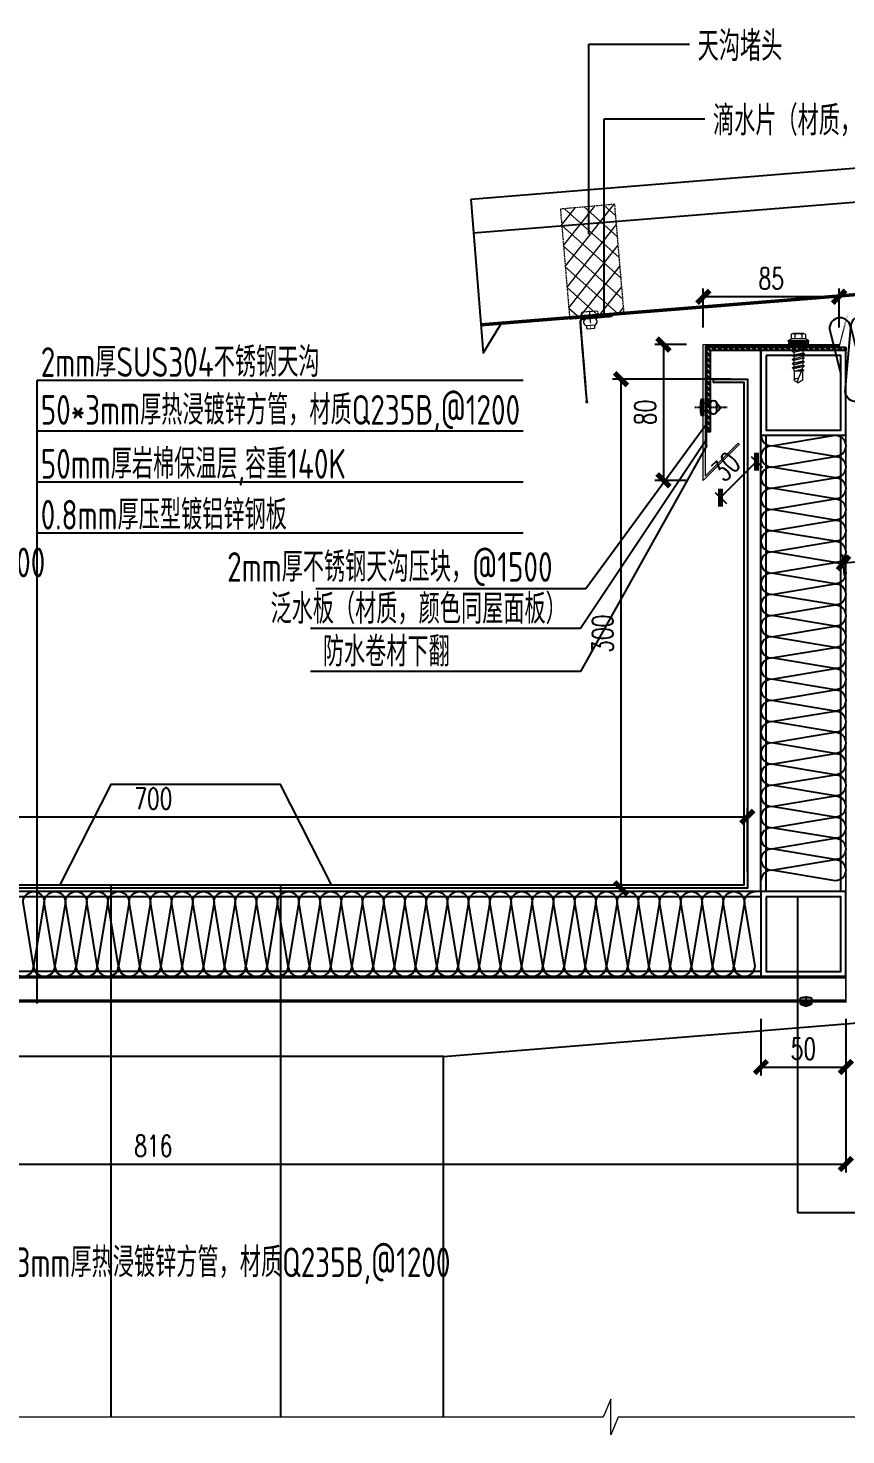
# Model space of a CAD drawing. Extents: x -599358 to 2865263, y -1062760 to 486533.
# Drawn here: x 134672 to 135153, y -728077 to -727248 of the extents above; entities that cross this region are included whole.
import ezdxf

# ---------------------------------------------------------------- set-up
doc = ezdxf.new("R2010")
doc.units = 0
for name, pattern in [('CENTER', [2, 1.25, -0.25, 0.25, -0.25]), ('DASH', [0.35, 0.25, -0.1]), ('HIDDEN', [0.375, 0.25, -0.125])]:
    doc.linetypes.add(name, pattern=pattern)
for name, color, linetype, lineweight in [('00-BW', 140, 'HIDDEN', 5), ('0CABR-零部件（螺钉、螺栓、五金件）', 53, 'Continuous', 13), ('T码、堵头、配件', 6, 'Continuous', 13), ('屋面板', 6, 'Continuous', 13), ('文字标注引出线', 7, 'Continuous', 15), ('紧固件', 4, 'Continuous', 13)]:
    doc.layers.add(name, color=color, linetype=linetype, lineweight=lineweight)
for name, color, linetype in [('3索引', 3, 'Continuous'), ('A-LIN-V', 9, 'Continuous'), ('BWM', 8, 'Continuous'), ('cen', 1, 'CENTER'), ('DIM', 173, 'Continuous'), ('HATCH', 66, 'Continuous'), ('PJ', 151, 'Continuous'), ('SCREW', 233, 'Continuous'), ('SEAMLOK75 - SHEET', 6, 'Continuous'), ('WZ', 2, 'Continuous'), ('拉铆钉', 243, 'Continuous'), ('虹吸雨水斗', 6, 'Continuous'), ('配件', 4, 'Continuous'), ('钢承板', 253, 'Continuous')]:
    doc.layers.add(name, color=color, linetype=linetype)
doc.styles.add('DHTEXT-1', font='romans.shx', dxfattribs={"width": 0.7, "bigfont": 'chinese.shx'})
doc.styles.add('jhz', font='TSSDENG.SHX', dxfattribs={"width": 0.75, "bigfont": 'TSSDCHN.SHX'})
doc.dimstyles.new('ZN5', dxfattribs={"dimscale": 5, "dimtxt": 2.5, "dimasz": 1.5, "dimexe": 1, "dimexo": 2, "dimgap": 0.9, "dimtad": 1, "dimdec": 0, "dimdsep": 46, "dimtxsty": 'DHTEXT-1', "dimblk": 'ARCHTICK', "dimcen": 2.5, "dimclrd": 173, "dimclre": 173, "dimclrt": 7, "dimazin": 2, "dimtfac": 1, "dimtix": 1, "dimtmove": 2, "dimatfit": 3, "dimfxl": 0, "dimarcsym": 0})

# ---------------------------------------------------------------- blocks, each defined once
blk = doc.blocks.new('*U688')
at = {"layer": '紧固件', "extrusion": (-3.523272421593052e-23, -6.316012571355346e-13, -1)}
for p, q in [((2.500000000000227, 7.105427357601002e-13), (-2.500000000000227, -6.821210263296962e-13)), ((2.500000000001732, -6.11993649259869), (-2.49999999999804, -6.119936492600083))]:
    blk.add_line(p, q, dxfattribs=at)
at = {"layer": '紧固件', "color": 1, "linetype": 'CENTER', "ltscale": 0.01, "extrusion": (-3.523272421593052e-23, -6.316012571355346e-13, -1)}
blk.add_line((-9.094947017729282e-13, 2.896035134982952), (2.414689982209621e-12, -8.56401385566459), dxfattribs=at)
at = {"layer": '紧固件', "extrusion": (-3.523272421593052e-23, -6.316012571355346e-13, -1)}
blk.add_lwpolyline([(-3.999999999999545, 2.000000000001108), (4.000000000000227, 1.999999999998892, -1), (4, -1.108446667785756e-12), (2.500000000000227, -6.821210263296962e-13), (2.499999999999404, -1.919936492600065, -0.7277400767936577), (2.49999999999804, -6.119936492600083), (2.499999999997813, -7.419936492600094, -0.4142135623731045), (1.999999999997813, -7.919936492599952), (-2.000000000002415, -7.919936492598843, -0.4142135623730951), (-2.50000000000196, -7.419936492598701), (-2.500000000001732, -6.11993649259869, -0.7277400767935811), (-2.500000000000596, -1.919936492598701), (-2.500000000000227, 7.105427357601002e-13), (-4, 1.165290086646564e-12, -1)], format="xyb", close=True, dxfattribs=at)
blk = doc.blocks.new('*U2059')
at = {"layer": 'T码、堵头、配件', "linetype": 'DASH', "ltscale": 3}
h = blk.add_hatch(dxfattribs=at)
h.set_pattern_fill('NET', color=13, scale=2, angle=45, style=0)
h.set_pattern_definition([(45, (0, 0), (-4.490128060534576, 4.490128060534577), []), (135, (0, 0), (-4.490128060534577, -4.490128060534576), [])])
h.paths.add_polyline_path([(12.30129018691883, 47.52781390762912), (-12.69870981291018, 47.52781390762912), (-12.69870981372878, 1.282387529476705e-10), (12.30129018624393, -1.236912794418644e-10)])
at = {"layer": 'T码、堵头、配件', "color": 13, "linetype": 'DASH', "ltscale": 3}
blk.add_lwpolyline([(12.30129018691883, 47.52781390762912), (-12.69870981291018, 47.52781390762912), (-12.69870981372878, 1.282387529476705e-10), (12.30129018624393, -1.236912794418644e-10)], close=True, dxfattribs=at)
blk = doc.blocks.new('324')
blk.add_rational_spline([(288338.5604021224, -582640.4135809627, 0.3091089453447785), (288352.4980425731, -582640.3014994363, -0.8975200484345259), (288357.5091565158, -582640.2866135167, 2.40225501395631), (288358.3740195814, -582640.2840443709, 2.971759840431478), (288358.9916917565, -582641.0144106383, 3.368467125874449), (288359.6093639316, -582641.7447769053, 3.765174411324697), (288359.6180212328, -582642.7802399317, 3.75669840816423), (288359.8113515442, -582665.903657085, 3.567416751699202), (288360.0046818556, -582689.0270742383, 3.378135095234175), (288360.2134782699, -582689.0264539915, 3.515625722844707), (288360.4222746841, -582689.025833745, 3.653116350426135), (288360.2289443727, -582665.9024165916, 3.84239800691299), (288360.0356140615, -582642.7789994383, 4.031679663407122), (288360.0252252998, -582641.5364438066, 4.041850867164758), (288359.2840186898, -582640.6600042862, 3.565802124612819), (288358.5428120797, -582639.7835647655, 3.089753382068157), (288357.5049764009, -582639.7866477404, 2.406347590287769), (288352.4938624583, -582639.80153366, -0.8934274720666872), (288338.5562220077, -582639.9136151863, 0.3132015217126173), (288338.558312065, -582640.1635980746, 0.3111552335250599), (288338.5604021224, -582640.4135809627, 0.3091089453447785)], [1, 1, 1, 0.9238795325093009, 1, 0.9238795325093009, 1, 1, 1, 1, 1, 1, 1, 0.9238795325096482, 1, 0.9238795325096482, 1, 1, 1, 1, 1], degree=2, knots=[0, 0, 0, 1, 1, 1.785398163407828, 1.785398163407828, 2.570796326815654, 2.570796326815654, 3.570796326815654, 3.570796326815654, 4.570796326815654, 4.570796326815654, 5.570796326815654, 5.570796326815654, 6.356194490221665, 6.356194490221665, 7.141592653627678, 7.141592653627678, 8.14159265362768, 8.14159265362768, 9.14159265362768, 9.14159265362768, 9.14159265362768])
at = {"extrusion": (0.3841058404588655, 0.002152225596359766, 0.9232865596608515), "xscale": -1, "rotation": 270.409525737971}
blk.add_blockref('*U688', (-584245.187770034, -263213.8389690974, 109492.9434037155), dxfattribs=at)
at = {"layer": 'PJ', "extrusion": (2.431720510261779e-16, -3.263000309656679e-14, -1), "xscale": 1.36762023444512, "yscale": 1.36762023444512, "zscale": -1.36762023444512, "rotation": 359.5730164586824}
blk.add_blockref('*U2059', (-288347.4597482612, -582639.8451307751, 1.907954341775998e-08), dxfattribs=at)
blk = doc.blocks.new('DT')
at = {"layer": '3索引', "color": 5, "extrusion": (0.07228559712266294, -0.009154994178718737, 0.9973419566679262), "rotation": 272.6791958730362}
blk.add_blockref('324', (568525.535674949, 315258.1835276459, -0.3143943981049233), dxfattribs=at)
blk = doc.blocks.new('压块-flat-1')
at = {"layer": 'HATCH', "ltscale": 10}
h = blk.add_hatch(dxfattribs=at)
h.set_pattern_fill('ACET-2D-ANSI32', color=256, scale=0.5)
h.set_pattern_definition([(45, (-3162.430519867878, -11124.32032165233), (-1.683798022700466, 1.683798022700467), []), (45, (-3161.307987367878, -11124.32032165233), (-1.683798022700466, 1.683798022700467), [])])
h.paths.add_polyline_path([(-82, 0), (-82, -2), (-2, -2), (-2, -50), (0, -50), (0, 0)])
at = {"layer": '配件', "color": 4}
blk.add_lwpolyline([(-82, 0), (-82, -2), (-2, -2), (-2, -50), (0, -50), (0, 0)], close=True, dxfattribs=at)
blk = doc.blocks.new('G$C114A11A0')
at = {"layer": '0CABR-零部件（螺钉、螺栓、五金件）'}
h = blk.add_hatch(dxfattribs=at)
h.set_pattern_fill('DOTS', color=256, scale=0.1, style=0)
h.set_pattern_definition([(0, (-261042.3359474546, 10165.88129042906), (0.079375, 0.15875), [0, -0.15875])])
h.paths.add_polyline_path([(11.93499999953201, 30.91932042899612), (0.3849999998346902, 30.91932042899248), (0.3849999997764826, 29.37932042907164), (11.93499999959022, 29.37932042907346)])
for p, q in [((1.924999999813735, 35.52210543772094), (1.924999999813735, 32.84432042904086)), ((2.983749999664724, 35.92432042899895), (9.336249999701977, 35.92432042899895)), ((4.042499999981374, 35.52210543772094), (4.042499999981374, 32.84432042904086)), ((8.277499999850988, 35.52210543772094), (8.277499999850988, 32.84432042904086)), ((10.39500000001863, 35.52210543772094), (10.39500000001863, 32.84432042904086)), ((0, 31.68932042901292), (1.924999999813735, 32.84432042904086)), ((0, 31.68932042901292), (12.31999999983236, 31.68932042901292)), ((0, 31.68932042901292), (0.2848560819402337, 30.9193204289943)), ((0.2848560819402337, 30.9193204289943), (12.03514391748467, 30.9193204289943)), ((0.3849999997764826, 30.9193204289943), (0.3849999997764826, 29.37932042907346)), ((0.3849999997764826, 29.37932042907346), (11.93499999959022, 29.37932042907346)), ((1.924999999813735, 32.84432042904086), (10.39500000001863, 32.84432042904086)), ((12.31999999983236, 31.68932042901292), (10.39500000001863, 32.84432042904086)), ((11.93499999959022, 30.9193204289943), (11.93499999959022, 29.37932042907346)), ((12.31999999983236, 31.68932042901292), (12.03514391742647, 30.9193204289943))]:
    blk.add_line(p, q, dxfattribs=at)
at = {"layer": '0CABR-零部件（螺钉、螺栓、五金件）', "ltscale": 0.03}
for p, q in [((3.421041333058383, 29.37932042906436), (2.552591466403101, 28.87792042905608)), ((3.421041333058383, 28.37652042910599), (2.552591466403101, 28.87792042905608)), ((9.767407999723218, 27.67545109574826), (2.552591466403101, 28.87792042905608)), ((3.421041333058383, 26.97438176239052), (2.552591466403101, 26.47298176244044)), ((3.421041333058383, 25.97158176249036), (2.552591466403101, 26.47298176244044)), ((2.552591466403101, 26.47298176244044), (9.767407999723218, 25.27051242901621)), ((3.421041333058383, 29.37932042906436), (8.898958666366525, 28.17685109575655)), ((3.421041333058383, 28.37652042910599), (8.898958666366525, 27.17405109568176)), ((3.421041333058383, 28.37652042910599), (3.421041333058383, 26.97438176239052)), ((8.898958666366525, 25.7719124290827), (3.421041333058383, 26.97438176239052)), ((3.421041333058383, 25.97158176249036), (8.898958666366525, 24.76911242906613)), ((3.421041333058383, 25.97158176249036), (3.421041333058383, 24.56944309577489)), ((8.898958666366525, 29.37932042906436), (8.898958666366525, 28.17685109575655)), ((8.898958666366525, 28.17685109575655), (9.767407999723218, 27.67545109574826)), ((8.898958666366525, 27.17405109568176), (9.767407999723218, 27.67545109574826)), ((8.898958666366525, 27.17405109568176), (8.898958666366525, 25.7719124290827)), ((8.898958666366525, 25.7719124290827), (9.767407999723218, 25.27051242901621)), ((8.898958666366525, 24.76911242906613), (9.767407999723218, 25.27051242901621)), ((3.421041333058383, 24.56944309577489), (2.552591466403101, 24.06804309570839)), ((3.421041333058383, 23.5666430957001), (2.552591466403101, 24.06804309570839)), ((2.552591466403101, 24.06804309570839), (9.767407999723218, 22.86557242909589)), ((3.421041333058383, 22.16450309579636), (2.552591466403101, 21.66310309567166)), ((3.421041333058383, 21.16170309572158), (2.552591466403101, 21.66310309567166)), ((9.767407999723218, 20.46063376248026), (2.552591466403101, 21.66310309567166)), ((3.421041333058383, 19.7595644290061), (2.552591466403101, 19.25816442905602)), ((3.421041333058383, 18.75676442910594), (2.552591466403101, 19.25816442905602)), ((2.552591466403101, 19.25816442905602), (9.767407999723218, 18.05569509569)), ((3.421041333058383, 17.35462576233226), (2.552591466403101, 16.85322576238218)), ((9.767407999723218, 15.65075642895795), (2.552591466403101, 16.85322576238218)), ((3.421041333058383, 16.35182576231568), (2.552591466403101, 16.85322576238218)), ((8.898958666366525, 23.36697242904597), (3.421041333058383, 24.56944309577489)), ((3.421041333058383, 23.5666430957001), (3.421041333058383, 22.16450309579636)), ((8.898958666366525, 22.36417242914581), (3.421041333058383, 23.5666430957001)), ((3.421041333058383, 22.16450309579636), (8.898958666366525, 20.96203376243034)), ((3.421041333058383, 21.16170309572158), (3.421041333058383, 19.7595644290061)), ((3.421041333058383, 21.16170309572158), (8.898958666366525, 19.95923376235555)), ((8.898958666366525, 18.5570950958147), (3.421041333058383, 19.7595644290061)), ((8.898958666366525, 17.55429509573992), (3.421041333058383, 18.75676442910594)), ((3.421041333058383, 18.75676442910594), (3.421041333058383, 17.35462576239047)), ((3.421041333058383, 17.35462576239047), (8.898958666366525, 16.15215642902444)), ((3.421041333058383, 17.35462576233226), (8.898958666366525, 16.15215642902444)), ((8.898958666366525, 24.76911242906613), (8.898958666366525, 23.36697242904597)), ((8.898958666366525, 23.36697242904597), (9.767407999723218, 22.86557242909589)), ((8.898958666366525, 22.36417242914581), (9.767407999723218, 22.86557242909589)), ((8.898958666366525, 22.36417242914581), (8.898958666366525, 20.96203376243034)), ((8.898958666366525, 20.96203376243034), (9.767407999723218, 20.46063376248026)), ((8.898958666366525, 19.95923376235555), (9.767407999723218, 20.46063376248026)), ((8.898958666366525, 19.95923376235555), (8.898958666366525, 18.5570950958147)), ((8.898958666366525, 18.5570950958147), (9.767407999723218, 18.05569509569)), ((8.898958666366525, 17.55429509573992), (9.767407999723218, 18.05569509569)), ((8.898958666366525, 17.55429509573992), (8.898958666366525, 16.15215642902444)), ((3.635423999687191, 14.80233376235378), (2.917001333029475, 14.38755242899902)), ((2.917001333029475, 14.38755242899902), (3.693839999672491, 14.20343109564533)), ((3.721167999727186, 13.92326709570739), (2.917001333029475, 14.38755242899902)), ((3.421041333058383, 16.35182576231568), (8.898958666366525, 15.14935642900787)), ((3.645374666375574, 14.70031776233486), (3.421041333058383, 16.35182576231568)), ((3.645374666375574, 14.70031776233486), (3.755061333009508, 13.57577776228686)), ((3.755061333009508, 13.57577776228686), (3.755061333009508, 8.432040773224116)), ((3.755061333009508, 8.432040773224116), (6.006731999688782, 6.855414106518992)), ((3.916169333038852, 14.88270042901536), (6.169897333078552, 9.233174106522029)), ((3.927143999724649, 14.84538709571029), (7.025298666383605, 13.89282309561645)), ((4.147585333033931, 14.09588842903872), (5.004355999699328, 13.89282309561645)), ((8.564938666357193, 13.89282309561645), (4.207309333025478, 13.89282309561645)), ((8.564938666357193, 8.432040773224116), (6.313267999736127, 6.855414106518992)), ((8.564938666357193, 13.89282309561645), (8.898958666366525, 15.14935642900787)), ((8.564938666357193, 13.89282309561645), (8.564938666357193, 8.432040773224116)), ((8.898958666366525, 16.15215642902444), (9.767407999723218, 15.65075642895795)), ((8.898958666366525, 15.14935642900787), (9.767407999723218, 15.65075642895795))]:
    blk.add_line(p, q, dxfattribs=at)
at = {"layer": '0CABR-零部件（螺钉、螺栓、五金件）'}
for centre, radius, start, end in [((2.983749999664724, 34.32973980730753), 1.594580621727456, 48.39682252927729, 131.6031774707227), ((6.15999999968335, 30.14932042897567), 5.775000000000001, 68.48981173119375, 111.5101882688062), ((9.336249999701977, 34.32973980730753), 1.594580621727456, 48.39682252927729, 131.6031774707227)]:
    blk.add_arc(centre, radius, start, end, dxfattribs=at)
at = {"layer": '0CABR-零部件（螺钉、螺栓、五金件）', "ltscale": 0.03}
for centre, radius, start, end in [((3.77487599971937, 14.84114309564143), 0.1472779333333333, 16.37753499797246, 187.7389900056074), ((7.096045333018992, 8.021320773180605), 1.525235866666664, 15.62188600239034, 127.3885000006763), ((3.169877333042677, 7.994094106551756), 3.245833199999998, 338.5846899957942, 22.44175099941077), ((6.159999999741558, 7.074294106577554), 0.26721544, 234.999999998127, 305.000000001873)]:
    blk.add_arc(centre, radius, start, end, dxfattribs=at)
blk = doc.blocks.new('*U676')
at = {"layer": 'cen', "ltscale": 0.3}
blk.add_line((14.02106639678971, -5.684341886080801e-14), (-5.020689711457578, 0), dxfattribs=at)
at = {"layer": 'SCREW'}
for p, q in [((-0.875, 5), (-0.875, -5)), ((0, 5), (-0.875, 5)), ((0, -5), (0, 5)), ((3.981505710072156, 2.218657823299623), (-1.13686837721616e-13, 2.218657823299566)), ((3.98150571007227, 2.218657823299623), (3.98150571007227, -2.281341051700338)), ((8.685141199838199, 1.984566056633071), (8.020859860434314, 2.218657823299225)), ((8.020859860434314, 2.218657823299225), (8.020859860434314, -2.218657823299282)), ((9.876940073469655, 0.7517718619740776), (8.685141199838199, 1.984566056633071)), ((10.17000537026422, 0.6587307906791011), (9.876940073469655, 0.7517718619740776)), ((9.876940073469655, -0.2251593866235453), (10.17000537026422, 0.6587307906791011)), ((-0.875, -5), (0, -5)), ((3.981505710072156, -2.281341051700338), (0, -2.281341051700338)), ((8.020859860434314, -2.218657823299282), (9.876940073469655, -0.2251593866235453))]:
    blk.add_line(p, q, dxfattribs=at)
for centre, radius, start, end in [((17.28676819916035, 5.684341886080801e-14), 18.83745800579347, 164.6075785064626, 195.3924214935374), ((6.00118278525332, 1.949927455767977), 2.037476747952082, 7.579036309789949, 172.4209636901999), ((6.00118278525332, -1.949927455767977), 2.037476747952082, 187.5790363098001, 352.42096369021)]:
    blk.add_arc(centre, radius, start, end, dxfattribs=at)
blk = doc.blocks.new('*U678')
at = {"layer": '拉铆钉'}
blk.add_line((-2.070018235688621, 2.91056068135731e-12), (4.136920892400445, 4.150901844468535e-12), dxfattribs=at)
for points in [[(-0.399999999999999, 3.20000000000291, 0.3760483909833032), (-0.4000000000029109, -3.19999999999709)], [(3.371954104258981, -1.279999999977222), (3.451954104238899, -1.279999999977222, 0.4142135623730952), (3.691954104276151, -1.040000000033102), (3.691954104277606, 1.040000000041404, 0.4142135623763708), (3.451954104238899, 1.279999999985525), (3.371954104257524, 1.279999999985525)]]:
    blk.add_lwpolyline(points, format="xyb", dxfattribs=at)
for points in [[(-2.91100477056716e-12, -3.19999999999709), (8.881784197001252e-16, 3.20000000000291), (-0.399999999999999, 3.20000000000291), (-0.4000000000029109, -3.19999999999709)], [(1.611954104294776, -1.599999999995849), (0, -1.600000000002911), (4.440892098500626e-16, 1.60000000000291), (1.611954104294778, 1.600000000004151)]]:
    blk.add_lwpolyline(points, close=True, dxfattribs=at)
blk.add_lwpolyline([(2.73195410431486, 3.200000000004152), (2.251954104240354, 3.200000000004152, 0.4142135623730949), (1.611954104296233, 2.559999999966899), (1.611954104294776, -2.559999999958596, 0.414213562373095), (2.251954104238897, -3.199999999995848), (2.731954104313403, -3.199999999995848, 0.4142135623761391), (3.371954104257524, -2.559999999958596), (3.371954104258981, 2.559999999966898, 0.4142135623730951)], format="xyb", close=True, dxfattribs=at)
blk = doc.blocks.new('_ArchTick')
at = {"color": 0, "linetype": 'ByBlock', "const_width": 0.4}
blk.add_lwpolyline([(-0.5, -0.5), (0.5, 0.5)], dxfattribs=at)
blk = doc.blocks.new('*D1895')
at = {"layer": 'Defpoints', "color": 0, "ltscale": 50, "transparency": 16777216}
for p in [(135069.2907878105, -727406.6109240768), (135069.2907878105, -727434.745182352), (135149.2907878105, -727434.745182352)]:
    blk.add_point(p, dxfattribs=at)
at = {"layer": 'DIM', "color": 173, "linetype": 'ByBlock', "lineweight": -2, "ltscale": 50, "transparency": 16777216}
for p, q in [((135069.2907878105, -727424.745182352), (135069.2907878105, -727401.6109240768)), ((135149.2907878105, -727406.6109240768), (135069.2907878105, -727406.6109240768)), ((135149.2907878105, -727424.745182352), (135149.2907878105, -727401.6109240768))]:
    blk.add_line(p, q, dxfattribs=at)
at = {"layer": 'DIM', "color": 173, "lineweight": -2, "ltscale": 50, "transparency": 16777216, "xscale": 7.5, "yscale": 7.5, "zscale": 7.5, "rotation": 180}
blk.add_blockref('_ArchTick', (135069.2907878105, -727406.6109240768), dxfattribs=at)
at = {"layer": 'DIM', "color": 173, "lineweight": -2, "ltscale": 50, "transparency": 16777216, "xscale": 7.5, "yscale": 7.5, "zscale": 7.5}
blk.add_blockref('_ArchTick', (135149.2907878105, -727406.6109240768), dxfattribs=at)
at = {"layer": 'DIM', "color": 7, "ltscale": 50, "transparency": 16777216, "insert": (135109.2907878105, -727395.8609240768), "char_height": 12.5, "attachment_point": 5, "style": 'DHTEXT-1'}
blk.add_mtext('85', dxfattribs=at)
blk = doc.blocks.new('*D1896')
at = {"layer": 'Defpoints', "color": 0, "ltscale": 50, "transparency": 16777216}
for p in [(135069.2907878105, -727434.7451823523), (135045.8285282472, -727514.7451823523), (135069.2907878105, -727514.7451823523)]:
    blk.add_point(p, dxfattribs=at)
at = {"layer": 'DIM', "color": 173, "linetype": 'ByBlock', "lineweight": -2, "ltscale": 50, "transparency": 16777216}
for p, q in [((135059.2907878105, -727434.7451823523), (135040.8285282472, -727434.7451823523)), ((135045.8285282472, -727434.7451823523), (135045.8285282472, -727514.7451823523)), ((135059.2907878105, -727514.7451823523), (135040.8285282472, -727514.7451823523))]:
    blk.add_line(p, q, dxfattribs=at)
at = {"layer": 'DIM', "color": 173, "lineweight": -2, "ltscale": 50, "transparency": 16777216, "xscale": 7.5, "yscale": 7.5, "zscale": 7.5}
for p, rotation in [((135045.8285282472, -727434.7451823523), 90), ((135045.8285282472, -727514.7451823523), 270)]:
    blk.add_blockref('_ArchTick', p, dxfattribs=dict(at, rotation=rotation))
at = {"layer": 'DIM', "color": 7, "ltscale": 50, "transparency": 16777216, "insert": (135035.078528247, -727474.7451823521), "char_height": 12.5, "attachment_point": 5, "rotation": 90, "style": 'DHTEXT-1'}
blk.add_mtext('80', dxfattribs=at)
blk = doc.blocks.new('*D1897')
at = {"layer": 'Defpoints', "color": 0, "ltscale": 50, "transparency": 16777216}
for p in [(135090.5039912462, -727493.5319789163), (135100.6773666092, -727503.7053542793), (135069.2907878105, -727514.745182352)]:
    blk.add_point(p, dxfattribs=at)
at = {"layer": 'DIM', "color": 173, "linetype": 'ByBlock', "lineweight": -2, "ltscale": 50, "transparency": 16777216}
for p, q in [((135079.4641631735, -727524.918557715), (135100.6773666092, -727503.7053542793)), ((135097.575059058, -727500.6030467281), (135104.2129005151, -727507.2408881852)), ((135076.3618556223, -727521.8162501638), (135082.9996970794, -727528.454091621))]:
    blk.add_line(p, q, dxfattribs=at)
at = {"layer": 'DIM', "color": 173, "lineweight": -2, "ltscale": 50, "transparency": 16777216, "xscale": 7.5, "yscale": 7.5, "zscale": 7.5}
for p, rotation in [((135100.6773666092, -727503.7053542793), 45), ((135079.4641631735, -727524.918557715), 225)]:
    blk.add_blockref('_ArchTick', p, dxfattribs=dict(at, rotation=rotation))
at = {"layer": 'DIM', "color": 7, "ltscale": 50, "transparency": 16777216, "insert": (135082.4693669935, -727506.7105580994), "char_height": 12.5, "attachment_point": 5, "rotation": 45, "style": 'DHTEXT-1'}
blk.add_mtext('30', dxfattribs=at)
blk = doc.blocks.new('*D1899')
at = {"layer": 'Defpoints', "color": 0, "ltscale": 50, "transparency": 16777216}
for p in [(135095.2722935207, -727713.0294398706), (134395.2722935207, -727755.1521456986), (135095.2722935207, -727755.1521456986)]:
    blk.add_point(p, dxfattribs=at)
at = {"layer": 'DIM', "color": 173, "linetype": 'ByBlock', "lineweight": -2, "ltscale": 50, "transparency": 16777216}
for p, q in [((134395.2722935207, -727745.1521456986), (134395.2722935207, -727708.0294398706)), ((134395.2722935207, -727713.0294398706), (135095.2722935207, -727713.0294398706)), ((135095.2722935207, -727745.1521456986), (135095.2722935207, -727708.0294398706))]:
    blk.add_line(p, q, dxfattribs=at)
at = {"layer": 'DIM', "color": 173, "lineweight": -2, "ltscale": 50, "transparency": 16777216, "xscale": 7.5, "yscale": 7.5, "zscale": 7.5, "rotation": 180}
blk.add_blockref('_ArchTick', (134395.2722935207, -727713.0294398706), dxfattribs=at)
at = {"layer": 'DIM', "color": 173, "lineweight": -2, "ltscale": 50, "transparency": 16777216, "xscale": 7.5, "yscale": 7.5, "zscale": 7.5}
blk.add_blockref('_ArchTick', (135095.2722935207, -727713.0294398706), dxfattribs=at)
at = {"layer": 'DIM', "color": 7, "ltscale": 50, "transparency": 16777216, "insert": (134745.2722935207, -727702.2794398706), "char_height": 12.5, "attachment_point": 5, "style": 'DHTEXT-1'}
blk.add_mtext('700', dxfattribs=at)
blk = doc.blocks.new('*D1900')
at = {"layer": 'Defpoints', "color": 0, "ltscale": 50, "transparency": 16777216}
for p in [(135095.2722935207, -727455.1521456992), (135020.7803036379, -727755.1521456992), (135095.2722935205, -727755.1521456992)]:
    blk.add_point(p, dxfattribs=at)
at = {"layer": 'DIM', "color": 173, "linetype": 'ByBlock', "lineweight": -2, "ltscale": 50, "transparency": 16777216}
for p, q in [((135085.2722935207, -727455.1521456992), (135015.7803036379, -727455.1521456992)), ((135020.7803036379, -727455.1521456992), (135020.7803036379, -727755.1521456992)), ((135085.2722935205, -727755.1521456992), (135015.7803036379, -727755.1521456992))]:
    blk.add_line(p, q, dxfattribs=at)
at = {"layer": 'DIM', "color": 173, "lineweight": -2, "ltscale": 50, "transparency": 16777216, "xscale": 7.5, "yscale": 7.5, "zscale": 7.5}
for p, rotation in [((135020.7803036379, -727455.1521456992), 90), ((135020.7803036379, -727755.1521456992), 270)]:
    blk.add_blockref('_ArchTick', p, dxfattribs=dict(at, rotation=rotation))
at = {"layer": 'DIM', "color": 7, "ltscale": 50, "transparency": 16777216, "insert": (135010.0303036377, -727605.1521456991), "char_height": 12.5, "attachment_point": 5, "rotation": 90, "style": 'DHTEXT-1'}
blk.add_mtext('300', dxfattribs=at)
blk = doc.blocks.new('*D1920')
at = {"layer": 'Defpoints', "color": 0, "ltscale": 50, "transparency": 16777216}
for p in [(135357.4073211049, -727546.826063222, -5.301403756077271e-09), (135358.8028486618, -727564.0957226478, -2.994509795263364e-09), (135153.2722935206, -727580.704246673)]:
    blk.add_point(p, dxfattribs=at)
at = {"layer": 'DIM', "color": 173, "linetype": 'ByBlock', "lineweight": -2, "ltscale": 50, "transparency": 16777216}
for p, q in [((135151.8767659638, -727563.4345872472, -5.301403756077271e-09), (135357.4073211049, -727546.826063222, -5.301403756077271e-09)), ((135357.9973936381, -727554.1282133197, -5.301403756077271e-09), (135357.0045935931, -727541.842308558, -5.301403756077271e-09)), ((135152.466838497, -727570.7367373449, -5.301403756077271e-09), (135151.474038452, -727558.4508325832, -5.301403756077271e-09))]:
    blk.add_line(p, q, dxfattribs=at)
at = {"layer": 'DIM', "color": 173, "lineweight": -2, "ltscale": 50, "transparency": 16777216, "xscale": 7.5, "yscale": 7.5, "zscale": 7.5}
for p, rotation in [((135357.4073211049, -727546.826063222, -5.301403756077271e-09), 4.619921907603756), ((135151.8767659638, -727563.4345872472, -5.301403756077271e-09), 184.6199219076037)]:
    blk.add_blockref('_ArchTick', p, dxfattribs=dict(at, rotation=rotation))
at = {"layer": 'DIM', "color": 7, "ltscale": 50, "transparency": 16777216, "insert": (135253.7761793839, -727544.415252707, -5.301403756077271e-09), "char_height": 12.5, "attachment_point": 5, "rotation": 4.619921907603756, "style": 'DHTEXT-1'}
blk.add_mtext('206', dxfattribs=at)
blk = doc.blocks.new('*D2178')
at = {"layer": 'Defpoints', "color": 0, "ltscale": 50, "transparency": 16777216}
for p in [(134337.2722935206, -727822.0880801495), (135153.2722935209, -727822.0880801495), (135153.2722935209, -727917.5996670541)]:
    blk.add_point(p, dxfattribs=at)
at = {"layer": '虹吸雨水斗', "color": 173, "linetype": 'ByBlock', "lineweight": -2, "ltscale": 50, "transparency": 16777216}
for p, q in [((134337.2722935206, -727832.0880801495), (134337.2722935206, -727922.5996670541)), ((135153.2722935209, -727832.0880801495), (135153.2722935209, -727922.5996670541)), ((134337.2722935206, -727917.5996670541), (135153.2722935209, -727917.5996670541))]:
    blk.add_line(p, q, dxfattribs=at)
at = {"layer": '虹吸雨水斗', "color": 173, "lineweight": -2, "ltscale": 50, "transparency": 16777216, "xscale": 7.5, "yscale": 7.5, "zscale": 7.5, "rotation": 180}
blk.add_blockref('_ArchTick', (134337.2722935206, -727917.5996670541), dxfattribs=at)
at = {"layer": '虹吸雨水斗', "color": 173, "lineweight": -2, "ltscale": 50, "transparency": 16777216, "xscale": 7.5, "yscale": 7.5, "zscale": 7.5}
blk.add_blockref('_ArchTick', (135153.2722935209, -727917.5996670541), dxfattribs=at)
at = {"layer": '虹吸雨水斗', "color": 7, "ltscale": 50, "transparency": 16777216, "insert": (134745.2722935207, -727906.8496670541), "char_height": 12.5, "attachment_point": 5, "style": 'DHTEXT-1'}
blk.add_mtext('816', dxfattribs=at)
blk = doc.blocks.new('*D2180')
at = {"layer": 'Defpoints', "color": 0, "ltscale": 50, "transparency": 16777216}
for p in [(135103.2722935209, -727822.0880801495), (135153.2722935209, -727822.0880801495), (135153.2722935209, -727860.4734581583)]:
    blk.add_point(p, dxfattribs=at)
at = {"layer": '虹吸雨水斗', "color": 173, "linetype": 'ByBlock', "lineweight": -2, "ltscale": 50, "transparency": 16777216}
for p, q in [((135103.2722935209, -727832.0880801495), (135103.2722935209, -727865.4734581583)), ((135153.2722935209, -727832.0880801495), (135153.2722935209, -727865.4734581583)), ((135103.2722935209, -727860.4734581583), (135153.2722935209, -727860.4734581583))]:
    blk.add_line(p, q, dxfattribs=at)
at = {"layer": '虹吸雨水斗', "color": 173, "lineweight": -2, "ltscale": 50, "transparency": 16777216, "xscale": 7.5, "yscale": 7.5, "zscale": 7.5, "rotation": 180}
blk.add_blockref('_ArchTick', (135103.2722935209, -727860.4734581583), dxfattribs=at)
at = {"layer": '虹吸雨水斗', "color": 173, "lineweight": -2, "ltscale": 50, "transparency": 16777216, "xscale": 7.5, "yscale": 7.5, "zscale": 7.5}
blk.add_blockref('_ArchTick', (135153.2722935209, -727860.4734581583), dxfattribs=at)
at = {"layer": '虹吸雨水斗', "color": 7, "ltscale": 50, "transparency": 16777216, "insert": (135128.2722935209, -727849.7234581583), "char_height": 12.5, "attachment_point": 5, "style": 'DHTEXT-1'}
blk.add_mtext('50', dxfattribs=at)

msp = doc.modelspace()

# ---------------------------------------------------------------- linework, layer by layer
at = {"color": 2, "ltscale": 50}
for p, q in [((135103.2722935207, -727757.08808015), (135103.2722935207, -727438.1789892403)), ((135106.2722935207, -727757.08808015), (135106.2722935207, -727488.1789892403)), ((135150.2722935207, -727757.08808015), (135150.2722935207, -727488.1789892403)), ((135103.2722935207, -727757.0880801504), (134337.2722935204, -727757.088080149)), ((135103.2722935204, -727760.0880801495), (134387.2722935204, -727760.0880801495)), ((135103.2722935204, -727804.0880801495), (134387.2722935204, -727804.0880801495)), ((135103.2722935204, -727807.0880801495), (134337.2722935204, -727807.0880801495))]:
    msp.add_line(p, q, dxfattribs=at)
at = {"color": 4, "ltscale": 50}
for p, q in [((135153.2722935204, -727807.0880801495), (134337.2722935204, -727807.0880801495)), ((135153.2722935209, -727807.8880801498), (134337.27229352, -727807.8880801498)), ((135153.2722935209, -727821.2880801501), (134337.27229352, -727821.2880801497)), ((135153.2722935209, -727822.0880801495), (134337.27229352, -727822.0880801495))]:
    msp.add_line(p, q, dxfattribs=at)
at = {"color": 2, "ltscale": 50}
for points in [[(135103.2722935207, -727438.1789892403), (135103.2722935207, -727488.1789892403), (135153.2722935207, -727488.1789892403), (135153.2722935207, -727438.1789892403)], [(135106.2722935207, -727441.1789892403), (135106.2722935207, -727485.1789892403), (135150.2722935207, -727485.1789892403), (135150.2722935207, -727441.1789892403)], [(135103.2722935204, -727757.0880801495), (135103.2722935204, -727807.0880801495), (135153.2722935204, -727807.0880801495), (135153.2722935204, -727757.0880801495)], [(135106.2722935204, -727760.0880801495), (135106.2722935204, -727804.0880801495), (135150.2722935204, -727804.0880801495), (135150.2722935204, -727760.0880801495)]]:
    msp.add_lwpolyline(points, close=True, dxfattribs=at)
at = {"color": 1, "ltscale": 50}
msp.add_lwpolyline([(134415.2722935207, -727457.1521456986), (134397.2722935207, -727457.1521456986), (134397.2722935207, -727753.1521456986), (135093.2722935207, -727753.152145699), (135093.2722935207, -727457.152145699), (135075.2722935207, -727457.1521456986), (135075.2722935207, -727455.1521456986), (135095.2722935207, -727455.152145699), (135095.2722935207, -727755.152145699), (134395.2722935207, -727755.1521456986), (134395.2722935207, -727455.1521456986), (134415.2722935207, -727455.1521456986)], close=True, dxfattribs=at)
at = {"layer": 'A-LIN-V', "color": 2}
msp.add_line((134916.2722859878, -727854.174678721), (136013.1590926504, -727765.537363518), dxfattribs=at)
at = {"layer": 'A-LIN-V'}
for p, q in [((134916.2722859857, -727854.1746787211), (134337.2722935206, -727854.1746787211)), ((134916.2722859859, -728066.6944795441), (134916.2722859859, -727854.174678721))]:
    msp.add_line(p, q, dxfattribs=at)
for points in [[(134850.2722935204, -727753.1521456986), (134820.2722935204, -727693.8920052488), (134720.2722935204, -727693.8920052488), (134690.2722935204, -727753.1521456986), (134850.2722935204, -727753.1521456986)], [(134720.2722935204, -727753.1521456986), (134720.2722935204, -728066.694479544)], [(134820.2722935204, -727753.1521456986), (134820.2722935204, -728066.694479544)]]:
    msp.add_lwpolyline(points, dxfattribs=at)
at = {"layer": 'BWM'}
for points in [[(135205.3001251421, -727463.1171705526, -0.2187970037050265), (135202.7452763743, -727458.565086154), (135205.9530558675, -727420.7007209709, 1), (135193.4936692072, -727421.7075397504), (135202.7452763743, -727458.565086154, -1), (135190.2858897143, -727459.5719049335), (135193.4936692072, -727421.7075397504, 1), (135181.0342825477, -727422.71435853), (135190.2858897143, -727459.5719049335, -1), (135177.8265030542, -727460.578723713), (135181.0342825477, -727422.71435853, 1), (135168.5748958874, -727423.7211773095), (135177.8265030542, -727460.578723713, -1), (135165.3671163942, -727461.5855424926), (135168.5748958874, -727423.7211773095, 1), (135156.1155092272, -727424.727996089), (135165.3671163942, -727461.5855424926, -1), (135152.907729734, -727462.5923612722), (135156.1155092272, -727424.727996089, 1), (135143.6561225674, -727425.7348148685), (135150.2722935207, -727452.0930273968)], [(135103.2722935207, -727488.1789892399, 0.414214), (135109.5222935207, -727494.4289892399), (135147.0052626264, -727488.1818277225, -1), (135147.0052626264, -727500.6818277225), (135109.5222935207, -727494.4289892399, 1), (135109.5222935207, -727506.9289892399), (135147.0052626264, -727500.6818277225, -1), (135147.0052626264, -727513.1818277225), (135109.5222935207, -727506.9289892399, 1), (135109.5222935207, -727519.4289892399), (135147.0052626264, -727513.1818277225, -1), (135147.0052626264, -727525.6818277225), (135109.5222935207, -727519.4289892399, 1), (135109.5222935207, -727531.9289892399), (135147.0052626264, -727525.6818277225, -1), (135147.0052626264, -727538.1818277225), (135109.5222935207, -727531.9289892399, 1), (135109.5222935207, -727544.4289892399), (135147.0052626264, -727538.1818277225, -1), (135147.0052626264, -727550.6818277225), (135109.5222935207, -727544.4289892399, 1), (135109.5222935207, -727556.9289892399), (135147.0052626264, -727550.6818277225, -1), (135147.0052626264, -727563.1818277225), (135109.5222935207, -727556.9289892399, 1), (135109.5222935207, -727569.4289892399), (135147.0052626264, -727563.1818277225, -1), (135147.0052626264, -727575.6818277225), (135109.5222935207, -727569.4289892399, 1), (135109.5222935207, -727581.9289892399), (135147.0052626264, -727575.6818277225, -1), (135147.0052626264, -727588.1818277225), (135109.5222935207, -727581.9289892399, 1), (135109.5222935207, -727594.4289892399), (135147.0052626264, -727588.1818277225, -1), (135147.0052626264, -727600.6818277225), (135109.5222935207, -727594.4289892399, 1), (135109.5222935207, -727606.9289892399), (135147.0052626264, -727600.6818277225, -1), (135147.0052626264, -727613.1818277225), (135109.5222935207, -727606.9289892399, 1), (135109.5222935207, -727619.4289892399), (135147.0052626264, -727613.1818277225, -1), (135147.0052626264, -727625.6818277225), (135109.5222935207, -727619.4289892399, 1), (135109.5222935207, -727631.9289892399), (135147.0052626264, -727625.6818277225, -1), (135147.0052626264, -727638.1818277225), (135109.5222935207, -727631.9289892399, 1), (135109.5222935207, -727644.4289892399), (135147.0052626264, -727638.1818277225, -1), (135147.0052626264, -727650.6818277225), (135109.5222935207, -727644.4289892399, 1), (135109.5222935207, -727656.9289892399), (135147.0052626264, -727650.6818277225, -1), (135147.0052626264, -727663.1818277225), (135109.5222935207, -727656.9289892399, 1), (135109.5222935207, -727669.4289892399), (135147.0052626264, -727663.1818277225, -1), (135147.0052626264, -727675.6818277225), (135109.5222935207, -727669.4289892399, 1), (135109.5222935207, -727681.9289892399), (135147.0052626264, -727675.6818277225, -1), (135147.0052626264, -727688.1818277225), (135109.5222935207, -727681.9289892399, 1), (135109.5222935207, -727694.4289892399), (135147.0052626264, -727688.1818277225, -1), (135147.0052626264, -727700.6818277225), (135109.5222935207, -727694.4289892399, 1), (135109.5222935207, -727706.9289892399), (135147.0052626264, -727700.6818277225, -1), (135147.0052626264, -727713.1818277225), (135109.5222935207, -727706.9289892399, 1), (135109.5222935207, -727719.4289892399), (135147.0052626264, -727713.1818277225, -1), (135147.0052626264, -727725.6818277225), (135109.5222935207, -727719.4289892399, 1), (135109.5222935207, -727731.9289892399), (135147.0052626264, -727725.6818277225, -1), (135147.0052626264, -727738.1818277225), (135109.5222935207, -727731.9289892399, 1), (135109.5222935207, -727744.4289892399), (135147.0052626264, -727738.1818277225, -1), (135147.0052626264, -727750.6818277225), (135109.5222935207, -727744.4289892399, 0.414214), (135103.2722935207, -727750.6789892399)], [(134662.2751320033, -727800.8210492557, 1), (134674.7751320033, -727800.8210492557), (134668.5222935207, -727763.33808015, -1), (134681.0222935207, -727763.33808015), (134674.7751320033, -727800.8210492557, 1), (134687.2751320033, -727800.8210492557), (134681.0222935207, -727763.33808015, -1), (134693.5222935207, -727763.33808015), (134687.2751320033, -727800.8210492557, 1), (134699.7751320033, -727800.8210492552), (134693.5222935207, -727763.33808015, -1), (134706.0222935207, -727763.3380801495), (134699.7751320033, -727800.8210492552, 1), (134712.2751320033, -727800.8210492552), (134706.0222935207, -727763.3380801495, -1), (134718.5222935207, -727763.3380801495), (134712.2751320033, -727800.8210492552, 1), (134724.7751320033, -727800.8210492552), (134718.5222935207, -727763.3380801495, -1), (134731.0222935207, -727763.3380801495), (134724.7751320033, -727800.8210492552, 1), (134737.2751320033, -727800.8210492552), (134731.0222935207, -727763.3380801495, -1), (134743.5222935207, -727763.3380801495), (134737.2751320033, -727800.8210492552, 1), (134749.7751320033, -727800.8210492552), (134743.5222935207, -727763.3380801495, -1), (134756.0222935207, -727763.3380801495), (134749.7751320033, -727800.8210492552, 1), (134762.2751320033, -727800.8210492552), (134756.0222935207, -727763.3380801495, -1), (134768.5222935207, -727763.33808015), (134762.2751320033, -727800.8210492552, 1), (134774.7751320033, -727800.8210492557), (134768.5222935207, -727763.33808015, -1), (134781.0222935207, -727763.33808015), (134774.7751320033, -727800.8210492557, 1), (134787.2751320033, -727800.8210492557), (134781.0222935207, -727763.33808015, -1), (134793.5222935207, -727763.33808015), (134787.2751320033, -727800.8210492557, 1), (134799.7751320033, -727800.8210492557), (134793.5222935207, -727763.33808015, -1), (134806.0222935207, -727763.33808015), (134799.7751320033, -727800.8210492557, 1), (134812.2751320033, -727800.8210492552), (134806.0222935207, -727763.33808015, -1), (134818.5222935207, -727763.3380801495), (134812.2751320033, -727800.8210492552, 1), (134824.7751320033, -727800.8210492552), (134818.5222935207, -727763.3380801495, -1), (134831.0222935207, -727763.3380801495), (134824.7751320033, -727800.8210492552, 1), (134837.2751320033, -727800.8210492552), (134831.0222935207, -727763.3380801495, -1), (134843.5222935207, -727763.3380801495), (134837.2751320033, -727800.8210492552, 1), (134849.7751320033, -727800.8210492552), (134843.5222935207, -727763.3380801495, -1), (134856.0222935207, -727763.3380801495), (134849.7751320033, -727800.8210492552, 1), (134862.2751320033, -727800.8210492552), (134856.0222935207, -727763.3380801495, -1), (134868.5222935207, -727763.3380801495), (134862.2751320033, -727800.8210492552, 1), (134874.7751320033, -727800.8210492552), (134868.5222935207, -727763.3380801495, -1), (134881.0222935207, -727763.3380801495), (134874.7751320033, -727800.8210492552, 1), (134887.2751320033, -727800.8210492557), (134881.0222935207, -727763.3380801495, -1), (134893.5222935207, -727763.33808015), (134887.2751320033, -727800.8210492557, 1), (134899.7751320033, -727800.8210492557), (134893.5222935207, -727763.33808015, -1), (134906.0222935207, -727763.33808015), (134899.7751320033, -727800.8210492557, 1), (134912.2751320033, -727800.8210492557), (134906.0222935207, -727763.33808015, -1), (134918.5222935207, -727763.33808015), (134912.2751320033, -727800.8210492557, 1), (134924.7751320033, -727800.8210492552), (134918.5222935207, -727763.33808015, -1), (134931.0222935207, -727763.3380801495), (134924.7751320033, -727800.8210492552, 1), (134937.2751320033, -727800.8210492552), (134931.0222935207, -727763.3380801495, -1), (134943.5222935207, -727763.3380801495), (134937.2751320033, -727800.8210492552, 1), (134949.7751320033, -727800.8210492552), (134943.5222935207, -727763.3380801495, -1), (134956.0222935207, -727763.3380801495), (134949.7751320033, -727800.8210492552, 1), (134962.2751320033, -727800.8210492552), (134956.0222935207, -727763.3380801495, -1), (134968.5222935207, -727763.3380801495), (134962.2751320033, -727800.8210492552, 1), (134974.7751320033, -727800.8210492552), (134968.5222935207, -727763.3380801495, -1), (134981.0222935207, -727763.3380801495), (134974.7751320033, -727800.8210492552, 1), (134987.2751320033, -727800.8210492552), (134981.0222935207, -727763.3380801495, -1), (134993.5222935207, -727763.3380801495), (134987.2751320033, -727800.8210492552, 1), (134999.7751320033, -727800.8210492552), (134993.5222935207, -727763.3380801495, -1), (135006.0222935207, -727763.33808015), (134999.7751320033, -727800.8210492552, 1), (135012.2751320033, -727800.8210492557), (135006.0222935207, -727763.33808015, -1), (135018.5222935207, -727763.33808015), (135012.2751320033, -727800.8210492557, 1), (135024.7751320033, -727800.8210492557), (135018.5222935207, -727763.33808015, -1), (135031.0222935207, -727763.3380801495), (135024.7751320033, -727800.8210492557, 1), (135037.2751320033, -727800.8210492552), (135031.0222935207, -727763.3380801495, -1), (135043.5222935207, -727763.3380801495), (135037.2751320033, -727800.8210492552, 1), (135049.7751320033, -727800.8210492552), (135043.5222935207, -727763.3380801495, -1), (135056.0222935207, -727763.3380801495), (135049.7751320033, -727800.8210492552, 1), (135062.2751320033, -727800.8210492552), (135056.0222935207, -727763.3380801495, -1), (135068.5222935207, -727763.3380801495), (135062.2751320033, -727800.8210492552, 1), (135074.7751320033, -727800.8210492552), (135068.5222935207, -727763.3380801495, -1), (135081.0222935207, -727763.3380801495), (135074.7751320033, -727800.8210492552, 1), (135087.2751320033, -727800.8210492552), (135081.0222935207, -727763.3380801495, -1), (135093.5222935207, -727763.3380801495), (135087.2751320033, -727800.8210492552, 1), (135099.7751320033, -727800.8210492552), (135093.5222935207, -727763.3380801495, -0.414214), (135099.7722935207, -727757.0880801495)]]:
    msp.add_lwpolyline(points, format="xyb", dxfattribs=at)
at = {"layer": 'DIM', "ltscale": 10}
for p, q in [((135001.9202449215, -727369.6999825836), (135001.9202449215, -727257.7674505938)), ((135001.9202449215, -727257.7674505938), (135061.0977015169, -727257.7674505938)), ((135010.9495048653, -727417.8596279436), (135010.9495048653, -727301.6477173887)), ((135010.9495048653, -727301.6477173887), (135070.1269614608, -727301.6477173887)), ((134676.7661008202, -727823.08808015), (134676.7661008202, -727455.6241542746)), ((134676.7661008202, -727455.6241542746), (134963.0963435136, -727455.6241542746)), ((135072.3631231761, -727480.1649707678), (135000.0117073165, -727578.7474733508)), ((134676.7661008202, -727485.6241542746), (134963.0963435136, -727485.6241542746)), ((135070.2907878105, -727491.769988704), (134996.939371951, -727602.1084792468)), ((135071.2722935207, -727494.095036285), (134996.939371951, -727627.3170607727)), ((134676.7661008202, -727515.6241542746), (134963.0963435136, -727515.6241542746)), ((134676.7661008202, -727545.6241542746), (134963.0963435136, -727545.6241542746)), ((135000.0117073165, -727578.7474733508), (134841.0170506569, -727578.7474733508)), ((134996.939371951, -727602.1084792468), (134837.9447152913, -727602.1084792468)), ((134996.939371951, -727627.3170607727), (134837.9447152913, -727627.3170607727)), ((135124.7131234947, -727760.0880801495), (135124.7131234947, -727946.1939475569)), ((135124.7131234947, -727946.1939475569), (135183.8905800902, -727946.1939475569))]:
    msp.add_line(p, q, dxfattribs=at)
at = {"layer": 'SEAMLOK75 - SHEET'}
for p, q in [((134932.2722868045, -727348.9729064106, 2.418943752160707e-08), (136013.1590926504, -727261.6285479461, 2.418943752160707e-08)), ((134933.8831968517, -727368.9079250662, 2.418943752160707e-08), (136013.1590926504, -727281.6937411065, 2.418943752160707e-08)), ((136013.1590926504, -727335.8697626408, 2.418943752160707e-08), (134938.2326539792, -727422.7324754377, 2.418943752160707e-08)), ((136013.1590926504, -727336.8730222987, 2.418943752160707e-08), (134938.3131994816, -727423.7292263703, 2.418943752160707e-08)), ((134932.2722868045, -727348.9729064105), (134939.6158576721, -727439.8496269939, 2.940563093373082e-08)), ((134939.6158576721, -727439.8496269939), (134949.9471154501, -727422.7891122709, 2.418943752159352e-08))]:
    msp.add_line(p, q, dxfattribs=at)
at = {"layer": '屋面板', "color": 1, "const_width": 0.7, "elevation": -2.064474260118878e-10}
msp.add_lwpolyline([(135154.5135193288, -727415.9615153911), (135149.2907878105, -727436.1789892403)], close=True, dxfattribs=at)
at = {"layer": '屋面板', "color": 6}
msp.add_lwpolyline([(135149.2907878105, -727435.745182352), (135070.2907878105, -727435.745182352), (135070.2907878105, -727512.3309687896), (135089.7968844651, -727492.8248721351), (135090.5039912463, -727493.5319789163), (135069.2907878105, -727514.745182352), (135069.2907878105, -727434.745182352), (135149.2907878105, -727434.745182352)], close=True, dxfattribs=at)
at = {"layer": '屋面板', "color": 1, "const_width": 0.7}
msp.add_lwpolyline([(135149.2907878105, -727436.1789892403), (135071.2722935207, -727436.1789892403), (135071.2722935207, -727495.5359412772)], dxfattribs=at)
at = {"layer": '文字标注引出线', "color": 1}
msp.add_lwpolyline([(136013.1590926504, -728066.6944795441), (135019.2156893176, -728066.6944795441), (135014.7156893176, -728077.1944795441), (135014.7156893176, -728056.1944795441), (135010.2156893176, -728066.6944795441), (134016.2722859856, -728066.6944795441)], dxfattribs=at)
at = {"layer": '钢承板', "color": 4, "const_width": 1}
msp.add_lwpolyline([(135153.2722935209, -727487.1789939095), (135153.2722935209, -727822.0880801495), (135103.2722935209, -727822.0880801495)], dxfattribs=at)

# ---------------------------------------------------------------- block references
at = {"extrusion": (0.4053181611234802, 0.02787964309308634, 0.9137504658080797), "xscale": -1, "rotation": 267.0177680869565}
msp.add_blockref('DT', (-734968.3473129275, -77467.67731070636, 34444.02614655952), dxfattribs=at)
at = {"xscale": -1}
msp.add_blockref('压块-flat-1', (135071.2722935207, -727436.1789892403), dxfattribs=at)
for name, p, rotation in [('*U676', (135069.2907878105, -727471.7466967021, 9.931718416195702e-09), 180), ('*U678', (135129.7911301374, -727822.9000342538), 270)]:
    msp.add_blockref(name, p, dxfattribs=dict(at, rotation=rotation))
at = {"layer": '00-BW', "xscale": -1, "rotation": 0.002661272282225014}
msp.add_blockref('G$C114A11A0', (135131.4333602102, -727464.1441108588), dxfattribs=at)

# ---------------------------------------------------------------- texts
at = {"layer": 'WZ', "style": 'jhz', "width": 0.75}
for s, p in [('天沟堵头', (135065.9605966804, -727267.6060638634)), ('滴水片（材质，颜色同屋面板）', (135074.9898566243, -727311.4863306583)), ('2mm厚SUS304不锈钢天沟', (134678.9248780927, -727453.7726222491)), ('50*3mm厚热浸镀锌方管，材质Q235B,@1200', (134678.9248780927, -727481.9841213366)), ('50mm厚岩棉保温层,容重140K', (134678.9248780927, -727513.7726222533)), ('0.8mm厚压型镀铝锌钢板', (134678.9248780927, -727543.7726222533)), ('2mm厚不锈钢天沟压块，@1500', (134489.9077890797, -727571.8790996415, -1.607716698369457)), ('2mm厚不锈钢天沟压块，@1500', (134788.7748436717, -727574.5448311893, -1.607716698369457)), ('泛水板（材质，颜色同屋面板）', (134814.3126857181, -727599.2229660889, -1.607716698369457)), ('防水卷材下翻', (134845.1226830616, -727624.4315476147, -1.607716698369457)), ('50*3mm厚热浸镀锌方管，材质Q235B,@1200', (134637.9084564514, -727984.267435381))]:
    msp.add_text(s, height=17.5, dxfattribs=at).set_placement(p)

# ---------------------------------------------------------------- dimensions: what is measured, and where the dimension line sits
at = {"layer": 'DIM', "ltscale": 50}
dim = msp.add_aligned_dim(p1=(135149.2907878105, -727434.745182352), p2=(135069.2907878105, -727434.745182352), distance=-28.13425827526953, text='85', dimstyle='ZN5', dxfattribs=at)
dim.commit()
dim.dimension.update_dxf_attribs({"geometry": '*D1895', "text_midpoint": (135109.2907878105, -727395.8609240768)})
for p1, p2, distance, picture, middle in [((135069.2907878105, -727434.745182352), (135069.2907878105, -727514.745182352), -23.462259563297266, '*D1896', (135035.078528247, -727474.7451823521)), ((135095.2722935207, -727455.152145699), (135095.2722935205, -727755.152145699), -74.49198988260468, '*D1900', (135010.0303036377, -727605.1521456991)), ((135069.2907878105, -727514.745182352), (135090.5039912463, -727493.5319789163), -14.387325413378951, '*D1897', (135082.4693669935, -727506.7105580994)), ((135153.2722935207, -727580.7042466729), (135358.8028486618, -727564.0957226478, -2.994509795263364e-09), 17.325952610067066, '*D1920', (135253.7761793839, -727544.415252707, -5.301403756077271e-09)), ((134395.2722935207, -727755.1521456986), (135095.2722935207, -727755.1521456986), 42.122705827932805, '*D1899', (134745.2722935207, -727702.2794398706))]:
    dim = msp.add_aligned_dim(p1=p1, p2=p2, distance=distance, dimstyle='ZN5', dxfattribs=at)
    dim.commit()
    dim.dimension.update_dxf_attribs({"geometry": picture, "text_midpoint": middle})
at = {"layer": '虹吸雨水斗', "ltscale": 50}
for p1, distance, picture, middle in [((134337.2722935206, -727822.0880801495), -95.51158690464217, '*D2178', (134745.2722935207, -727906.8496670541)), ((135103.2722935209, -727822.0880801495), -38.38537800882477, '*D2180', (135128.2722935209, -727849.7234581583))]:
    dim = msp.add_aligned_dim(p1=p1, p2=(135153.2722935209, -727822.0880801495), distance=distance, dimstyle='ZN5', dxfattribs=at)
    dim.commit()
    dim.dimension.update_dxf_attribs({"geometry": picture, "text_midpoint": middle})

doc.saveas('drawing.dxf')
